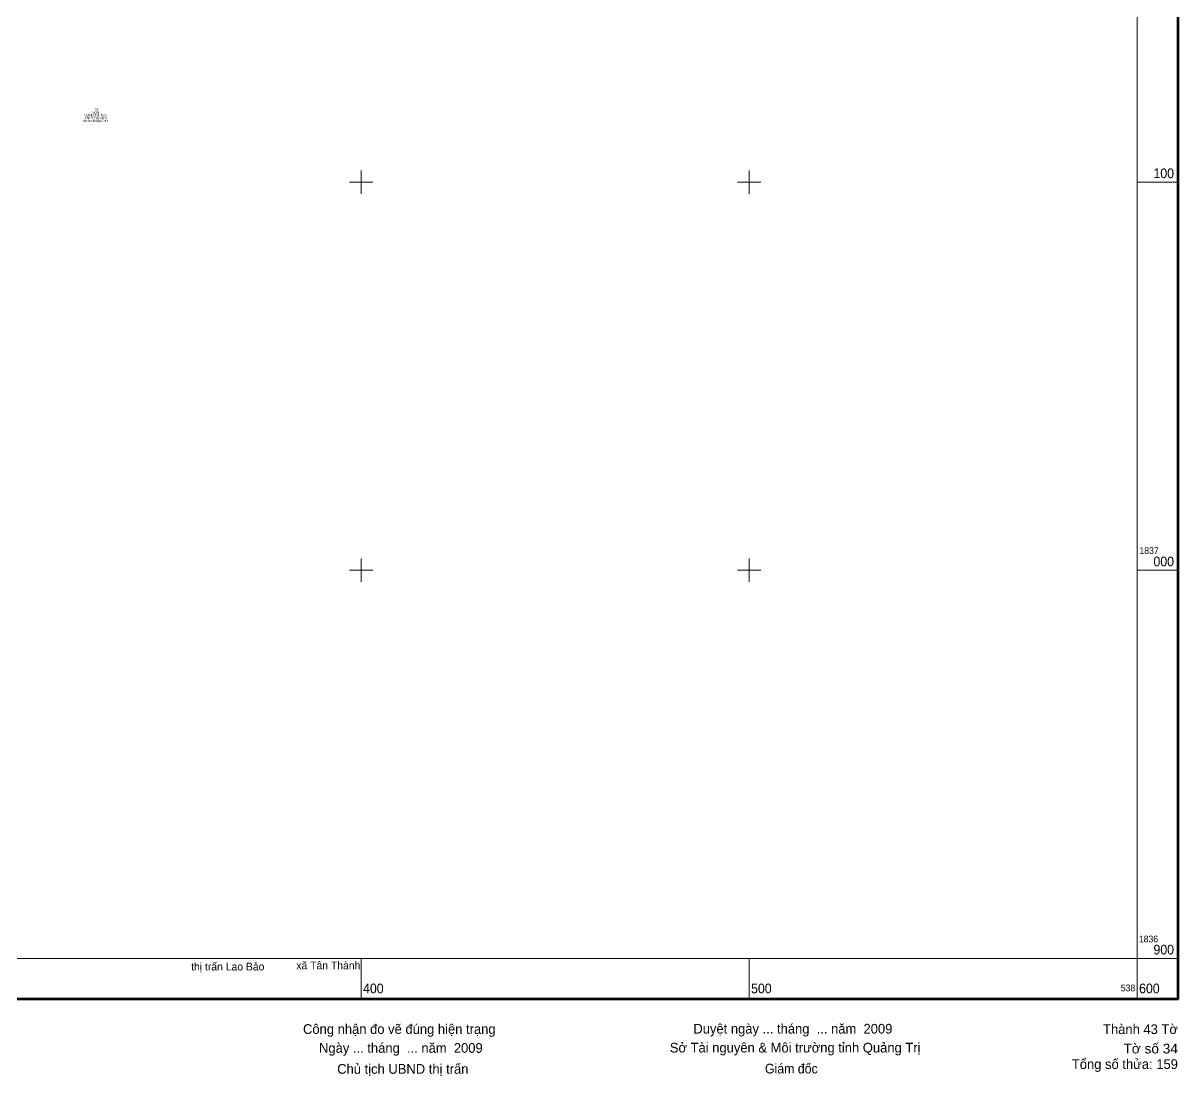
# Model space of a CAD drawing. Header units: metres. Extents: x 537880 to 538618, y 1836864 to 1837647.
# Drawn here: x 538312.9 to 538610.5, y 1836869.7 to 1837140.9 of the extents above; entities that cross this region are included whole.
import ezdxf
from ezdxf.enums import TextEntityAlignment as Align

# ---------------------------------------------------------------- set-up
doc = ezdxf.new("R2010")
doc.units = ezdxf.units.M
doc.header["$LTSCALE"] = 0.24
doc.layers.add('1', color=7, linetype='Continuous')
doc.layers.add('58', color=7, linetype='Continuous')
doc.layers.add('63', color=7, linetype='Continuous', lineweight=13)

msp = doc.modelspace()

# ---------------------------------------------------------------- linework, layer by layer
at = {"layer": '63'}
for p, q in [((538400, 1837097), (538400, 1837103)), ((538500, 1837097), (538500, 1837103)), ((538397, 1837100), (538403, 1837100)), ((538497, 1837100), (538503, 1837100)), ((538600, 1837100), (538610.5, 1837100)), ((538400, 1836997), (538400, 1837003)), ((538500, 1836997), (538500, 1837003)), ((538397, 1837000), (538403, 1837000)), ((538497, 1837000), (538503, 1837000)), ((538600, 1837000), (538610.5, 1837000)), ((538400, 1836900), (538400, 1836889.5)), ((538500, 1836900), (538500, 1836889.5)), ((538600, 1836900), (538600, 1836889.5)), ((538600, 1836900), (538610.5, 1836900))]:
    msp.add_line(p, q, dxfattribs=at)
at = {"layer": '63', "lineweight": 158}
msp.add_lwpolyline([(537889.5, 1837610.5), (538610.5, 1837610.5), (538610.5, 1836889.5), (537889.5, 1836889.5)], close=True, dxfattribs=at)
at = {"layer": '63'}
msp.add_lwpolyline([(537900, 1837600), (538600, 1837600), (538600, 1836900), (537900, 1836900)], close=True, dxfattribs=at)

# ---------------------------------------------------------------- texts
at = {"layer": '1'}
for s, width, p in [('135', 0.95, (538331.61, 1837118.36)), ('UBND Thị Trấn', 1.05, (538331.605, 1837116.92))]:
    msp.add_text(s, height=0.6, dxfattribs=dict(at, width=width)).set_placement(p, align=Align.CENTER)
for s, p in [('Khóm Đông Chín', (538331.615, 1837115.48)), ('Khóm Tây Chín', (538331.61, 1837116.2)), ('SON', (538331.605, 1837117.64))]:
    msp.add_text(s, height=0.6, dxfattribs=at).set_placement(p, align=Align.CENTER)
at = {"layer": '58'}
for s, p in [('thị trấn Lao Bảo', (538365.635, 1836896.88)), ('xã Tân Thành', (538391.555, 1836897.17))]:
    msp.add_text(s, height=2, dxfattribs=at).set_placement(p, align=Align.CENTER)
at = {"layer": '63'}
for s, height, width, p in [('100', 2.5, 0.95, (538609.5, 1837101)), ('000', 2.5, 0.95, (538609.5, 1837001)), ('900', 2.5, 0.95, (538609.5, 1836901)), ('538', 1.75, 0.95, (538599.5, 1836891.5)), ('Tờ số 34', 2.5, 1.05, (538610.5, 1836875.5))]:
    msp.add_text(s, height=height, dxfattribs=dict(at, width=width)).set_placement(p, align=Align.RIGHT)
at = {"layer": '63', "width": 0.95}
for s, height, p in [('1837', 1.75, (538600.6, 1837004.16)), ('1836', 1.75, (538600.44, 1836904.11)), ('400', 2.5, (538400.5, 1836891)), ('500', 2.5, (538500.5, 1836891)), ('600', 2.5, (538600.5, 1836891)), ('Giám đốc ', 2.5, (538504.08, 1836870.35))]:
    msp.add_text(s, height=height, dxfattribs=at).set_placement(p)
at = {"layer": '63'}
for s, p in [('Công nhận đo vẽ đúng hiện trạng', (538409.84, 1836880.54)), ('Duyệt ngày ... tháng  ... năm  2009', (538511.27, 1836880.62))]:
    msp.add_text(s, height=2.5, dxfattribs=at).set_placement(p, align=Align.CENTER)
for s, p in [('Thành 43 Tờ', (538610.5, 1836880.5)), ('Tổng số thửa: 159', (538610.5, 1836871.5))]:
    msp.add_text(s, height=2.5, dxfattribs=at).set_placement(p, align=Align.RIGHT)
for s, p in [('Ngày ... tháng  ... năm  2009', (538389.15, 1836875.67)), ('Sở Tài nguyên & Môi trường tỉnh Quảng Trị', (538479.56, 1836875.75)), ('Chủ tịch UBND thị trấn', (538393.84, 1836870.27))]:
    msp.add_text(s, height=2.5, dxfattribs=at).set_placement(p)

doc.saveas('drawing.dxf')
